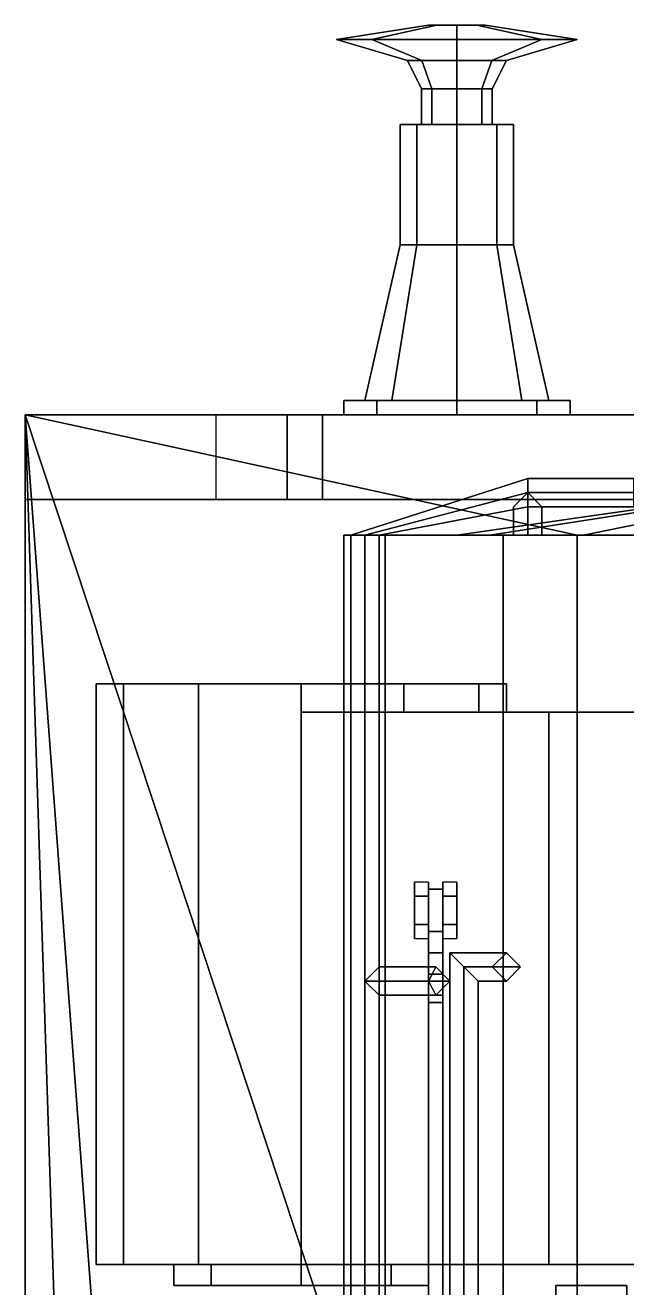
# Model space of a CAD drawing. Header units: millimetres. Extents: x -1.2 to 3, y -5.2 to 18.7.
# Drawn here: x -1.22 to -0.37, y 3.437 to 5.22 of the extents above; entities that cross this region are included whole.
import ezdxf

# ---------------------------------------------------------------- set-up
doc = ezdxf.new("R2010")
doc.units = ezdxf.units.MM

msp = doc.modelspace()

# ---------------------------------------------------------------- linework, layer by layer
at = {"color": 1}
for points in [[(-0.65, 5.22, 0.85), (-0.6383, 5.22, 0.8217), (-0.7302, 5.2, 0.7298), (-0.78, 5.2, 0.85)], [(-0.6383, 5.22, 0.8783), (-0.65, 5.22, 0.85), (-0.78, 5.2, 0.85), (-0.7302, 5.2, 0.9702)], [(-0.6383, 5.22, 0.8217), (-0.61, 5.22, 0.81), (-0.61, 5.2, 0.68), (-0.7302, 5.2, 0.7298)], [(-0.61, 5.22, 0.89), (-0.6383, 5.22, 0.8783), (-0.7302, 5.2, 0.9702), (-0.61, 5.2, 1.02)], [(-0.5817, 5.22, 0.8783), (-0.65, 5.22, 0.85), (-0.6383, 5.22, 0.8783), (-0.61, 5.22, 0.89)], [(-0.57, 5.22, 0.85), (-0.6383, 5.22, 0.8217), (-0.65, 5.22, 0.85), (-0.5817, 5.22, 0.8783)], [(-0.5817, 5.22, 0.8217), (-0.61, 5.22, 0.81), (-0.6383, 5.22, 0.8217), (-0.57, 5.22, 0.85)], [(-0.61, 5.22, 0.81), (-0.5817, 5.22, 0.8217), (-0.4898, 5.2, 0.7298), (-0.61, 5.2, 0.68)], [(-0.5817, 5.22, 0.8783), (-0.61, 5.22, 0.89), (-0.61, 5.2, 1.02), (-0.4898, 5.2, 0.9702)], [(-0.5817, 5.22, 0.8217), (-0.57, 5.22, 0.85), (-0.44, 5.2, 0.85), (-0.4898, 5.2, 0.7298)], [(-0.57, 5.22, 0.85), (-0.5817, 5.22, 0.8783), (-0.4898, 5.2, 0.9702), (-0.44, 5.2, 0.85)], [(-0.6595, 5.17, 0.8005), (-0.68, 5.17, 0.85), (-0.78, 5.2, 0.85), (-0.7302, 5.2, 0.7298)], [(-0.68, 5.17, 0.85), (-0.6595, 5.17, 0.8995), (-0.7302, 5.2, 0.9702), (-0.78, 5.2, 0.85)], [(-0.61, 5.17, 0.78), (-0.6595, 5.17, 0.8005), (-0.7302, 5.2, 0.7298), (-0.61, 5.2, 0.68)], [(-0.6595, 5.17, 0.8995), (-0.61, 5.17, 0.92), (-0.61, 5.2, 1.02), (-0.7302, 5.2, 0.9702)], [(-0.5605, 5.17, 0.8005), (-0.61, 5.17, 0.78), (-0.61, 5.2, 0.68), (-0.4898, 5.2, 0.7298)], [(-0.61, 5.17, 0.92), (-0.5605, 5.17, 0.8995), (-0.4898, 5.2, 0.9702), (-0.61, 5.2, 1.02)], [(-0.54, 5.17, 0.85), (-0.5605, 5.17, 0.8005), (-0.4898, 5.2, 0.7298), (-0.44, 5.2, 0.85)], [(-0.5605, 5.17, 0.8995), (-0.54, 5.17, 0.85), (-0.44, 5.2, 0.85), (-0.4898, 5.2, 0.9702)], [(-0.6454, 5.13, 0.8146), (-0.66, 5.13, 0.85), (-0.68, 5.17, 0.85), (-0.6595, 5.17, 0.8005)], [(-0.66, 5.13, 0.85), (-0.6454, 5.13, 0.8854), (-0.6595, 5.17, 0.8995), (-0.68, 5.17, 0.85)], [(-0.61, 5.13, 0.8), (-0.6454, 5.13, 0.8146), (-0.6595, 5.17, 0.8005), (-0.61, 5.17, 0.78)], [(-0.6454, 5.13, 0.8854), (-0.61, 5.13, 0.9), (-0.61, 5.17, 0.92), (-0.6595, 5.17, 0.8995)], [(-0.5746, 5.13, 0.8146), (-0.61, 5.13, 0.8), (-0.61, 5.17, 0.78), (-0.5605, 5.17, 0.8005)], [(-0.61, 5.13, 0.9), (-0.5746, 5.13, 0.8854), (-0.5605, 5.17, 0.8995), (-0.61, 5.17, 0.92)], [(-0.56, 5.13, 0.85), (-0.5746, 5.13, 0.8146), (-0.5605, 5.17, 0.8005), (-0.54, 5.17, 0.85)], [(-0.5746, 5.13, 0.8854), (-0.56, 5.13, 0.85), (-0.54, 5.17, 0.85), (-0.5605, 5.17, 0.8995)], [(-0.6454, 5.13, 0.8854), (-0.66, 5.13, 0.85), (-0.66, 5.08, 0.85), (-0.6454, 5.08, 0.8854)], [(-0.66, 5.13, 0.85), (-0.6454, 5.13, 0.8146), (-0.6454, 5.08, 0.8146), (-0.66, 5.08, 0.85)], [(-0.61, 5.13, 0.9), (-0.6454, 5.13, 0.8854), (-0.6454, 5.08, 0.8854), (-0.61, 5.08, 0.9)], [(-0.6454, 5.13, 0.8146), (-0.61, 5.13, 0.8), (-0.61, 5.08, 0.8), (-0.6454, 5.08, 0.8146)], [(-0.5746, 5.13, 0.8854), (-0.61, 5.13, 0.9), (-0.61, 5.08, 0.9), (-0.5746, 5.08, 0.8854)], [(-0.61, 5.13, 0.8), (-0.5746, 5.13, 0.8146), (-0.5746, 5.08, 0.8146), (-0.61, 5.08, 0.8)], [(-0.56, 5.13, 0.85), (-0.5746, 5.13, 0.8854), (-0.5746, 5.08, 0.8854), (-0.56, 5.08, 0.85)], [(-0.5746, 5.13, 0.8146), (-0.56, 5.13, 0.85), (-0.56, 5.08, 0.85), (-0.5746, 5.08, 0.8146)], [(-0.6666, 5.08, 0.9066), (-0.69, 5.08, 0.85), (-0.69, 4.91, 0.85), (-0.6666, 4.91, 0.9066)], [(-0.69, 5.08, 0.85), (-0.6666, 5.08, 0.7934), (-0.6666, 4.91, 0.7934), (-0.69, 4.91, 0.85)], [(-0.5534, 5.08, 0.9066), (-0.69, 5.08, 0.85), (-0.6666, 5.08, 0.9066), (-0.61, 5.08, 0.93)], [(-0.53, 5.08, 0.85), (-0.6666, 5.08, 0.7934), (-0.69, 5.08, 0.85), (-0.5534, 5.08, 0.9066)], [(-0.61, 5.08, 0.93), (-0.6666, 5.08, 0.9066), (-0.6666, 4.91, 0.9066), (-0.61, 4.91, 0.93)], [(-0.6666, 5.08, 0.7934), (-0.61, 5.08, 0.77), (-0.61, 4.91, 0.77), (-0.6666, 4.91, 0.7934)], [(-0.5534, 5.08, 0.7934), (-0.61, 5.08, 0.77), (-0.6666, 5.08, 0.7934), (-0.53, 5.08, 0.85)], [(-0.5534, 5.08, 0.9066), (-0.61, 5.08, 0.93), (-0.61, 4.91, 0.93), (-0.5534, 4.91, 0.9066)], [(-0.61, 5.08, 0.77), (-0.5534, 5.08, 0.7934), (-0.5534, 4.91, 0.7934), (-0.61, 4.91, 0.77)], [(-0.53, 5.08, 0.85), (-0.5534, 5.08, 0.9066), (-0.5534, 4.91, 0.9066), (-0.53, 4.91, 0.85)], [(-0.5534, 5.08, 0.7934), (-0.53, 5.08, 0.85), (-0.53, 4.91, 0.85), (-0.5534, 4.91, 0.7934)], [(-0.7019, 4.69, 0.7581), (-0.74, 4.69, 0.85), (-0.69, 4.91, 0.85), (-0.6666, 4.91, 0.7934)], [(-0.74, 4.69, 0.85), (-0.7019, 4.69, 0.9419), (-0.6666, 4.91, 0.9066), (-0.69, 4.91, 0.85)], [(-0.61, 4.69, 0.72), (-0.7019, 4.69, 0.7581), (-0.6666, 4.91, 0.7934), (-0.61, 4.91, 0.77)], [(-0.7019, 4.69, 0.9419), (-0.61, 4.69, 0.98), (-0.61, 4.91, 0.93), (-0.6666, 4.91, 0.9066)], [(-0.5181, 4.69, 0.7581), (-0.61, 4.69, 0.72), (-0.61, 4.91, 0.77), (-0.5534, 4.91, 0.7934)], [(-0.61, 4.69, 0.98), (-0.5181, 4.69, 0.9419), (-0.5534, 4.91, 0.9066), (-0.61, 4.91, 0.93)], [(-0.48, 4.69, 0.85), (-0.5181, 4.69, 0.7581), (-0.5534, 4.91, 0.7934), (-0.53, 4.91, 0.85)], [(-0.5181, 4.69, 0.9419), (-0.48, 4.69, 0.85), (-0.53, 4.91, 0.85), (-0.5534, 4.91, 0.9066)], [(-0.77, 4.69, 0.85), (-0.7231, 4.69, 0.7369), (-0.7231, 4.67, 0.7369), (-0.77, 4.67, 0.85)], [(-0.45, 4.69, 0.85), (-0.7231, 4.69, 0.7369), (-0.77, 4.69, 0.85), (-0.4969, 4.69, 0.9631)], [(-0.4969, 4.69, 0.9631), (-0.77, 4.69, 0.85), (-0.7231, 4.69, 0.9631), (-0.61, 4.69, 1.01)], [(-0.7231, 4.69, 0.9631), (-0.77, 4.69, 0.85), (-0.77, 4.67, 0.85), (-0.7231, 4.67, 0.9631)], [(-0.4969, 4.69, 0.7369), (-0.61, 4.69, 0.69), (-0.7231, 4.69, 0.7369), (-0.45, 4.69, 0.85)], [(-0.7231, 4.69, 0.7369), (-0.61, 4.69, 0.69), (-0.61, 4.67, 0.69), (-0.7231, 4.67, 0.7369)], [(-0.61, 4.69, 1.01), (-0.7231, 4.69, 0.9631), (-0.7231, 4.67, 0.9631), (-0.61, 4.67, 1.01)], [(-0.61, 4.69, 0.69), (-0.4969, 4.69, 0.7369), (-0.4969, 4.67, 0.7369), (-0.61, 4.67, 0.69)], [(-0.4969, 4.69, 0.9631), (-0.61, 4.69, 1.01), (-0.61, 4.67, 1.01), (-0.4969, 4.67, 0.9631)], [(-0.4969, 4.69, 0.7369), (-0.45, 4.69, 0.85), (-0.45, 4.67, 0.85), (-0.4969, 4.67, 0.7369)], [(-0.45, 4.69, 0.85), (-0.4969, 4.69, 0.9631), (-0.4969, 4.67, 0.9631), (-0.45, 4.67, 0.85)]]:
    msp.add_3dface(points, dxfattribs=at)
for points in [[(-1.22, 4.67, 1.04), (-1.22, -4.83, 1.04), (-1.22, -4.83, 1.15), (-1.22, 4.67, 1.15)], [(1.22, 4.67, 1.15), (1.22, 4.67, 1.04), (-1.22, 4.67, 1.04), (-1.22, 4.67, 1.15)], [(1.22, 4.67, 1.04), (1.22, -4.83, 1.04), (-1.22, -4.83, 1.04), (-1.22, 4.67, 1.04)], [(-1.22, 4.67, 1.15), (-0.44, 4.5, 1.15), (0.44, 4.5, 1.15), (1.22, 4.67, 1.15)], [(-1.22, 4.67, 1.15), (-0.7, 3.1, 1.15), (-0.44, 3.1, 1.15), (-0.44, 4.5, 1.15)], [(-1.13, 1.91, 1.15), (-1.22, 4.67, 1.15), (-1.22, -4.83, 1.15), (-1.13, -4.83, 1.15)], [(-1.02, 2, 1.15), (-1.22, 4.67, 1.15), (-1.22, 4.67, 1.15), (-1.13, 1.91, 1.15)], [(-1.22, 4.67, 1.15), (-1.02, 2, 1.15), (-0.7, 2.12, 1.15), (-0.7, 3.1, 1.15)], [(-1.22, 4.67, 0.87), (-1.22, 4.55, 0.87), (-1.22, 4.55, 1.04), (-1.22, 4.67, 1.04)], [(1.22, 4.67, 1.04), (1.22, 4.67, 0.87), (-1.22, 4.67, 0.87), (-1.22, 4.67, 1.04)], [(1.22, 4.67, 0.87), (1.22, 4.55, 0.87), (-1.22, 4.55, 0.87), (-1.22, 4.67, 0.87)], [(-1.22, 4.67, 1.04), (-1.22, 4.55, 1.04), (1.22, 4.55, 1.04), (1.22, 4.67, 1.04)], [(-0.85, 4.67, 0.81), (-0.85, 4.55, 0.81), (-0.95, 4.55, 0.87), (-0.95, 4.67, 0.87)], [(0.95, 4.67, 0.87), (0.85, 4.67, 0.81), (-0.85, 4.67, 0.81), (-0.95, 4.67, 0.87)], [(-0.8, 4.67, 0.71), (-0.85, 4.67, 0.81), (0.85, 4.67, 0.81), (0.8, 4.67, 0.71)], [(-0.8, 4.55, 0.71), (-0.85, 4.55, 0.81), (-0.85, 4.67, 0.81), (-0.8, 4.67, 0.71)], [(-0.8, 4.67, 0.71), (-0.8, 4.67, 0.66), (-0.8, 4.55, 0.66), (-0.8, 4.55, 0.71)], [(0.8, 4.67, 0.71), (0.8, 4.67, 0.66), (-0.8, 4.67, 0.66), (-0.8, 4.67, 0.71)], [(-0.8, 4.55, 0.66), (-0.8, 4.67, 0.66), (0.8, 4.67, 0.66), (0.8, 4.55, 0.66)], [(-0.51, 4.56, 2.45), (-0.51, 4.58, 2.43), (-0.76, 4.5, 2.32), (-0.74, 4.5, 2.34)], [(-0.51, 4.58, 2.43), (-0.51, 4.56, 2.41), (-0.74, 4.5, 2.3), (-0.76, 4.5, 2.32)], [(-0.51, 4.58, 2.43), (-0.51, 4.56, 2.45), (-0.36, 4.56, 2.54), (-0.36, 4.58, 2.52)], [(-0.51, 4.56, 2.41), (-0.51, 4.58, 2.43), (-0.36, 4.58, 2.52), (-0.36, 4.56, 2.5)], [(-1.22, 4.55, 1.04), (-1.22, 4.55, 0.87), (1.22, 4.55, 0.87), (1.22, 4.55, 1.04)], [(-0.95, 4.55, 0.87), (-0.85, 4.55, 0.81), (0.85, 4.55, 0.81), (0.95, 4.55, 0.87)], [(0.8, 4.55, 0.71), (0.85, 4.55, 0.81), (-0.85, 4.55, 0.81), (-0.8, 4.55, 0.71)], [(-0.8, 4.55, 0.71), (-0.8, 4.55, 0.66), (0.8, 4.55, 0.66), (0.8, 4.55, 0.71)], [(-0.51, 4.54, 2.43), (-0.51, 4.56, 2.45), (-0.74, 4.5, 2.34), (-0.72, 4.5, 2.32)], [(-0.51, 4.56, 2.41), (-0.51, 4.54, 2.43), (-0.72, 4.5, 2.32), (-0.74, 4.5, 2.3)], [(-0.61, 4.5, 1.92), (-0.5636, 4.5, 2.1534), (-0.1755, 4.56, 1.9927), (-0.19, 4.56, 1.92)], [(-0.5636, 4.5, 1.6866), (-0.61, 4.5, 1.92), (-0.19, 4.56, 1.92), (-0.1755, 4.56, 1.8473)], [(-0.5636, 4.5, 2.1534), (-0.4313, 4.5, 2.3513), (-0.1344, 4.56, 2.0544), (-0.1755, 4.56, 1.9927)], [(-0.4313, 4.5, 1.4887), (-0.5636, 4.5, 1.6866), (-0.1755, 4.56, 1.8473), (-0.1344, 4.56, 1.7856)], [(-0.53, 4.5, 2.43), (-0.51, 4.5, 2.45), (-0.51, 4.56, 2.45), (-0.53, 4.54, 2.43)], [(-0.51, 4.5, 2.41), (-0.53, 4.5, 2.43), (-0.53, 4.54, 2.43), (-0.51, 4.56, 2.41)], [(-0.51, 4.56, 2.45), (-0.51, 4.54, 2.43), (-0.36, 4.54, 2.52), (-0.36, 4.56, 2.54)], [(-0.51, 4.54, 2.43), (-0.51, 4.56, 2.41), (-0.36, 4.56, 2.5), (-0.36, 4.54, 2.52)], [(-0.51, 4.5, 2.45), (-0.49, 4.5, 2.43), (-0.49, 4.54, 2.43), (-0.51, 4.56, 2.45)], [(-0.49, 4.5, 2.43), (-0.51, 4.5, 2.41), (-0.51, 4.56, 2.41), (-0.49, 4.54, 2.43)], [(-0.4313, 4.5, 2.3513), (-0.2334, 4.5, 2.4836), (-0.0727, 4.56, 2.0955), (-0.1344, 4.56, 2.0544)], [(-0.2334, 4.5, 1.3564), (-0.4313, 4.5, 1.4887), (-0.1344, 4.56, 1.7856), (-0.0727, 4.56, 1.7445)], [(-0.7114, 4.5, 2.2147), (-0.77, 4.5, 1.92), (-0.77, 2, 1.92), (-0.7114, 2, 2.2147)], [(-0.77, 4.5, 1.92), (-0.7114, 4.5, 1.6253), (-0.7114, 2, 1.6253), (-0.77, 2, 1.92)], [(-0.77, 4.5, 1.92), (-0.7114, 4.5, 2.2147), (-0.5636, 4.5, 2.1534), (-0.61, 4.5, 1.92)], [(-0.7114, 4.5, 1.6253), (-0.77, 4.5, 1.92), (-0.61, 4.5, 1.92), (-0.5636, 4.5, 1.6866)], [(-0.74, 4.5, 2.34), (-0.76, 4.5, 2.32), (-0.76, 2.13, 2.32), (-0.74, 2.15, 2.34)], [(-0.76, 4.5, 2.32), (-0.74, 4.5, 2.3), (-0.74, 2.15, 2.3), (-0.76, 2.13, 2.32)], [(-0.72, 4.5, 2.32), (-0.74, 4.5, 2.34), (-0.74, 2.15, 2.34), (-0.72, 2.17, 2.32)], [(-0.74, 4.5, 2.3), (-0.72, 4.5, 2.32), (-0.72, 2.17, 2.32), (-0.74, 2.15, 2.3)], [(-0.5445, 4.5, 2.4645), (-0.7114, 4.5, 2.2147), (-0.7114, 2, 2.2147), (-0.5445, 2, 2.4645)], [(-0.7114, 4.5, 1.6253), (-0.5445, 4.5, 1.3755), (-0.5445, 2, 1.3755), (-0.7114, 2, 1.6253)], [(-0.7114, 4.5, 2.2147), (-0.5445, 4.5, 2.4645), (-0.4313, 4.5, 2.3513), (-0.5636, 4.5, 2.1534)], [(-0.5445, 4.5, 1.3755), (-0.7114, 4.5, 1.6253), (-0.5636, 4.5, 1.6866), (-0.4313, 4.5, 1.4887)], [(-0.2947, 4.5, 2.6314), (-0.5445, 4.5, 2.4645), (-0.5445, 2, 2.4645), (-0.2947, 2, 2.6314)], [(-0.5445, 4.5, 1.3755), (-0.44, 4.5, 1.3057), (-0.44, 2, 1.3057), (-0.5445, 2, 1.3755)], [(-0.5445, 4.5, 2.4645), (-0.2947, 4.5, 2.6314), (-0.2334, 4.5, 2.4836), (-0.4313, 4.5, 2.3513)], [(-0.44, 4.5, 1.3057), (-0.5445, 4.5, 1.3755), (-0.4313, 4.5, 1.4887), (-0.2334, 4.5, 1.3564)], [(-0.44, 4.5, 1.15), (-0.44, 2, 1.15), (-0.44, 2, 1.3057), (-0.44, 4.5, 1.3057)], [(0.44, 4.5, 1.3057), (0.44, 4.5, 1.15), (-0.44, 4.5, 1.15), (-0.44, 4.5, 1.3057)], [(-0.44, 4.5, 1.3057), (-0.44, 4.5, 1.3057), (-0.2334, 4.5, 1.3564), (0, 4.5, 1.31)], [(0.44, 4.5, 1.3057), (0.44, 4.5, 1.3057), (-0.44, 4.5, 1.3057), (0, 4.5, 1.31)], [(-1.0811, 4.29, 0.785), (-0.685, 4.29, 0.8911), (-0.5789, 4.29, 0.785), (-1.12, 4.29, 0.64)], [(-1.12, 4.29, 0.64), (-0.5789, 4.29, 0.785), (-0.54, 4.29, 0.64), (-1.0811, 4.29, 0.495)], [(-1.0811, 4.29, 0.785), (-1.12, 4.29, 0.64), (-1.12, 3.47, 0.64), (-1.0811, 3.47, 0.785)], [(-1.12, 4.29, 0.64), (-1.0811, 4.29, 0.495), (-1.0811, 3.47, 0.495), (-1.12, 3.47, 0.64)], [(-1.0811, 4.29, 0.495), (-0.54, 4.29, 0.64), (-0.5789, 4.29, 0.495), (-0.975, 4.29, 0.3889)], [(-1.0811, 4.29, 0.495), (-0.975, 4.29, 0.3889), (-0.975, 3.47, 0.3889), (-1.0811, 3.47, 0.495)], [(-0.975, 4.29, 0.8911), (-0.83, 4.29, 0.93), (-0.685, 4.29, 0.8911), (-1.0811, 4.29, 0.785)], [(-0.975, 4.29, 0.8911), (-1.0811, 4.29, 0.785), (-1.0811, 3.47, 0.785), (-0.975, 3.47, 0.8911)], [(-0.975, 4.29, 0.3889), (-0.5789, 4.29, 0.495), (-0.685, 4.29, 0.3889), (-0.83, 4.29, 0.35)], [(-0.83, 4.29, 0.93), (-0.975, 4.29, 0.8911), (-0.975, 3.47, 0.8911), (-0.83, 3.47, 0.93)], [(-0.975, 4.29, 0.3889), (-0.83, 4.29, 0.35), (-0.83, 3.47, 0.35), (-0.975, 3.47, 0.3889)], [(-0.685, 4.29, 0.8911), (-0.83, 4.29, 0.93), (-0.83, 4.25, 0.93), (-0.685, 4.25, 0.8911)], [(-0.83, 4.29, 0.35), (-0.685, 4.29, 0.3889), (-0.685, 4.25, 0.3889), (-0.83, 4.25, 0.35)], [(-0.685, 4.29, 0.3889), (-0.5789, 4.29, 0.495), (-0.5789, 4.25, 0.495), (-0.685, 4.25, 0.3889)], [(-0.5789, 4.29, 0.785), (-0.685, 4.29, 0.8911), (-0.685, 4.25, 0.8911), (-0.5789, 4.25, 0.785)], [(-0.54, 4.29, 0.64), (-0.5789, 4.29, 0.785), (-0.5789, 4.25, 0.785), (-0.54, 4.25, 0.64)], [(-0.5789, 4.29, 0.495), (-0.54, 4.29, 0.64), (-0.54, 4.25, 0.64), (-0.5789, 4.25, 0.495)], [(-0.48, 4.25, 0.28), (-0.48, 3.47, 0.28), (-0.83, 3.47, 0.35), (-0.83, 4.25, 0.35)], [(0.83, 4.25, 0.35), (0.48, 4.25, 0.28), (-0.48, 4.25, 0.28), (-0.83, 4.25, 0.35)], [(0.83, 4.25, 1.04), (0.83, 4.25, 0.93), (-0.83, 4.25, 0.93), (-0.83, 4.25, 1.04)], [(-0.83, 4.25, 0.93), (-0.83, 3.47, 0.93), (-0.83, 3.47, 1.04), (-0.83, 4.25, 1.04)], [(0.83, 4.25, 0.93), (0.685, 4.25, 0.8911), (-0.685, 4.25, 0.8911), (-0.83, 4.25, 0.93)], [(0.685, 4.25, 0.3889), (0.83, 4.25, 0.35), (-0.83, 4.25, 0.35), (-0.685, 4.25, 0.3889)], [(0.685, 4.25, 0.8911), (0.5789, 4.25, 0.785), (-0.5789, 4.25, 0.785), (-0.685, 4.25, 0.8911)], [(0.5789, 4.25, 0.495), (0.685, 4.25, 0.3889), (-0.685, 4.25, 0.3889), (-0.5789, 4.25, 0.495)], [(0.5789, 4.25, 0.785), (0.54, 4.25, 0.64), (-0.54, 4.25, 0.64), (-0.5789, 4.25, 0.785)], [(0.54, 4.25, 0.64), (0.5789, 4.25, 0.495), (-0.5789, 4.25, 0.495), (-0.54, 4.25, 0.64)], [(0.48, 4.25, 0.28), (0.48, 3.47, 0.28), (-0.48, 3.47, 0.28), (-0.48, 4.25, 0.28)], [(-0.67, 3.95, 1.25), (-0.67, 3.99, 1.25), (-0.67, 4.01, 1.15), (-0.67, 3.93, 1.15)], [(-0.67, 4.01, 1.15), (-0.67, 3.99, 1.25), (-0.65, 3.99, 1.25), (-0.65, 4.01, 1.15)], [(-0.65, 4.01, 1.15), (-0.65, 3.99, 1.25), (-0.65, 3.95, 1.25), (-0.65, 3.93, 1.15)], [(-0.65, 3.94, 1.23), (-0.65, 3.88, 1.4), (-0.65, 3.91, 1.44), (-0.65, 4, 1.23)], [(-0.65, 4, 1.23), (-0.65, 3.91, 1.44), (-0.63, 3.91, 1.44), (-0.63, 4, 1.23)], [(-0.65, 3.84, 1.16), (-0.65, 4, 1.23), (-0.63, 4, 1.23), (-0.63, 3.84, 1.16)], [(-0.65, 3.85, 1.2), (-0.65, 3.94, 1.23), (-0.65, 4, 1.23), (-0.65, 3.84, 1.16)], [(-0.63, 4.01, 1.15), (-0.63, 3.99, 1.25), (-0.61, 3.99, 1.25), (-0.61, 4.01, 1.15)], [(-0.63, 3.95, 1.25), (-0.63, 3.99, 1.25), (-0.63, 4.01, 1.15), (-0.63, 3.93, 1.15)], [(-0.63, 3.91, 1.44), (-0.63, 3.88, 1.4), (-0.63, 3.94, 1.23), (-0.63, 4, 1.23)], [(-0.63, 4, 1.23), (-0.63, 3.94, 1.23), (-0.63, 3.85, 1.2), (-0.63, 3.84, 1.16)], [(-0.61, 4.01, 1.15), (-0.61, 3.99, 1.25), (-0.61, 3.95, 1.25), (-0.61, 3.93, 1.15)], [(-0.65, 3.95, 1.25), (-0.65, 3.99, 1.25), (-0.67, 3.99, 1.25), (-0.67, 3.95, 1.25)], [(-0.61, 3.95, 1.25), (-0.61, 3.99, 1.25), (-0.63, 3.99, 1.25), (-0.63, 3.95, 1.25)], [(-0.65, 3.93, 1.15), (-0.65, 3.95, 1.25), (-0.67, 3.95, 1.25), (-0.67, 3.93, 1.15)], [(-0.61, 3.93, 1.15), (-0.61, 3.95, 1.25), (-0.63, 3.95, 1.25), (-0.63, 3.93, 1.15)], [(-0.63, 3.94, 1.23), (-0.63, 3.88, 1.4), (-0.65, 3.88, 1.4), (-0.65, 3.94, 1.23)], [(-0.63, 3.85, 1.2), (-0.63, 3.94, 1.23), (-0.65, 3.94, 1.23), (-0.65, 3.85, 1.2)], [(-0.65, 3.88, 1.4), (-0.65, 2.72, 1.4), (-0.65, 2.72, 1.44), (-0.65, 3.91, 1.44)], [(-0.65, 3.91, 1.44), (-0.65, 2.72, 1.44), (-0.63, 2.72, 1.44), (-0.63, 3.91, 1.44)], [(-0.63, 2.72, 1.44), (-0.63, 2.72, 1.4), (-0.63, 3.88, 1.4), (-0.63, 3.91, 1.44)], [(-0.6, 3.89, 2.48), (-0.62, 3.91, 2.46), (-0.62, 2.01, 2.46), (-0.6, 2.01, 2.48)], [(-0.62, 3.91, 2.46), (-0.6, 3.89, 2.44), (-0.6, 2.01, 2.44), (-0.62, 2.01, 2.46)], [(-0.62, 3.91, 2.46), (-0.6, 3.89, 2.48), (-0.52, 3.89, 2.48), (-0.54, 3.91, 2.46)], [(-0.6, 3.89, 2.44), (-0.62, 3.91, 2.46), (-0.54, 3.91, 2.46), (-0.56, 3.89, 2.44)], [(-0.62, 3.87, 2.34), (-0.64, 3.89, 2.32), (-0.72, 3.89, 2.32), (-0.74, 3.87, 2.34)], [(-0.64, 3.89, 2.32), (-0.65, 3.87, 2.3), (-0.74, 3.87, 2.3), (-0.72, 3.89, 2.32)], [(-0.58, 3.87, 2.46), (-0.6, 3.89, 2.48), (-0.6, 2.01, 2.48), (-0.58, 2.01, 2.46)], [(-0.6, 3.89, 2.44), (-0.58, 3.87, 2.46), (-0.58, 2.01, 2.46), (-0.6, 2.01, 2.44)], [(-0.6, 3.89, 2.48), (-0.58, 3.87, 2.46), (-0.54, 3.87, 2.46), (-0.52, 3.89, 2.48)], [(-0.58, 3.87, 2.46), (-0.6, 3.89, 2.44), (-0.56, 3.89, 2.44), (-0.54, 3.87, 2.46)], [(-0.64, 3.85, 2.32), (-0.62, 3.87, 2.34), (-0.74, 3.87, 2.34), (-0.72, 3.85, 2.32)], [(-0.65, 3.87, 2.3), (-0.64, 3.85, 2.32), (-0.72, 3.85, 2.32), (-0.74, 3.87, 2.3)], [(-0.63, 3.88, 1.4), (-0.63, 2.72, 1.4), (-0.65, 2.72, 1.4), (-0.65, 3.88, 1.4)], [(-0.63, 3.84, 1.16), (-0.63, 3.85, 1.2), (-0.65, 3.85, 1.2), (-0.65, 3.84, 1.16)], [(-1.0811, 3.47, 0.785), (-1.12, 3.47, 0.64), (1.12, 3.47, 0.64), (1.0811, 3.47, 0.785)], [(-1.12, 3.47, 0.64), (-1.0811, 3.47, 0.495), (1.0811, 3.47, 0.495), (1.12, 3.47, 0.64)], [(-0.975, 3.47, 0.8911), (-1.0811, 3.47, 0.785), (1.0811, 3.47, 0.785), (0.975, 3.47, 0.8911)], [(-1.0811, 3.47, 0.495), (-0.975, 3.47, 0.3889), (0.975, 3.47, 0.3889), (1.0811, 3.47, 0.495)], [(-0.9573, 3.47, 0.7673), (-1.01, 3.47, 0.64), (-1.01, 3.44, 0.64), (-0.9573, 3.44, 0.7673)], [(-1.01, 3.47, 0.64), (-0.9573, 3.47, 0.5127), (-0.9573, 3.44, 0.5127), (-1.01, 3.44, 0.64)], [(-0.83, 3.47, 0.93), (-0.975, 3.47, 0.8911), (0.975, 3.47, 0.8911), (0.83, 3.47, 0.93)], [(-0.975, 3.47, 0.3889), (-0.83, 3.47, 0.35), (0.83, 3.47, 0.35), (0.975, 3.47, 0.3889)], [(-0.83, 3.47, 0.82), (-0.9573, 3.47, 0.7673), (-0.9573, 3.44, 0.7673), (-0.83, 3.44, 0.82)], [(-0.9573, 3.47, 0.5127), (-0.83, 3.47, 0.46), (-0.83, 3.44, 0.46), (-0.9573, 3.44, 0.5127)], [(-0.83, 3.47, 0.35), (-0.48, 3.47, 0.28), (0.48, 3.47, 0.28), (0.83, 3.47, 0.35)], [(-0.83, 3.47, 1.04), (-0.83, 3.47, 0.93), (0.83, 3.47, 0.93), (0.83, 3.47, 1.04)], [(-0.7027, 3.47, 0.7673), (-0.83, 3.47, 0.82), (-0.83, 3.44, 0.82), (-0.7027, 3.44, 0.7673)], [(-0.83, 3.47, 0.46), (-0.7027, 3.47, 0.5127), (-0.7027, 3.44, 0.5127), (-0.83, 3.44, 0.46)], [(-0.65, 3.47, 0.64), (-0.7027, 3.47, 0.7673), (-0.7027, 3.44, 0.7673), (-0.65, 3.44, 0.64)], [(-0.7027, 3.47, 0.5127), (-0.65, 3.47, 0.64), (-0.65, 3.44, 0.64), (-0.7027, 3.44, 0.5127)], [(-0.9573, 3.44, 0.5127), (-0.83, 3.44, 0.82), (-0.9573, 3.44, 0.7673), (-1.01, 3.44, 0.64)], [(-0.83, 3.44, 0.46), (-0.7027, 3.44, 0.7673), (-0.83, 3.44, 0.82), (-0.9573, 3.44, 0.5127)], [(-0.7027, 3.44, 0.5127), (-0.65, 3.44, 0.64), (-0.7027, 3.44, 0.7673), (-0.83, 3.44, 0.46)], [(-0.37, 3.44, 0.51), (-0.37, 3.4, 0.18), (-0.47, 3.4, 0.18), (-0.47, 3.44, 0.51)], [(-0.47, 3.4, 0.18), (-0.47, 3.3, 0.18), (-0.47, 3.31, 0.51), (-0.47, 3.44, 0.51)], [(-0.37, 3.41, 0.92), (-0.37, 3.44, 0.6), (-0.47, 3.44, 0.6), (-0.47, 3.41, 0.92)], [(-0.37, 3.44, 0.6), (-0.37, 3.44, 0.51), (-0.47, 3.44, 0.51), (-0.47, 3.44, 0.6)], [(-0.47, 3.44, 0.6), (-0.47, 3.32, 0.6), (-0.47, 3.32, 0.92), (-0.47, 3.41, 0.92)], [(-0.47, 3.44, 0.51), (-0.47, 3.31, 0.51), (-0.47, 3.32, 0.6), (-0.47, 3.44, 0.6)]]:
    msp.add_3dface(points)

doc.saveas('drawing.dxf')
